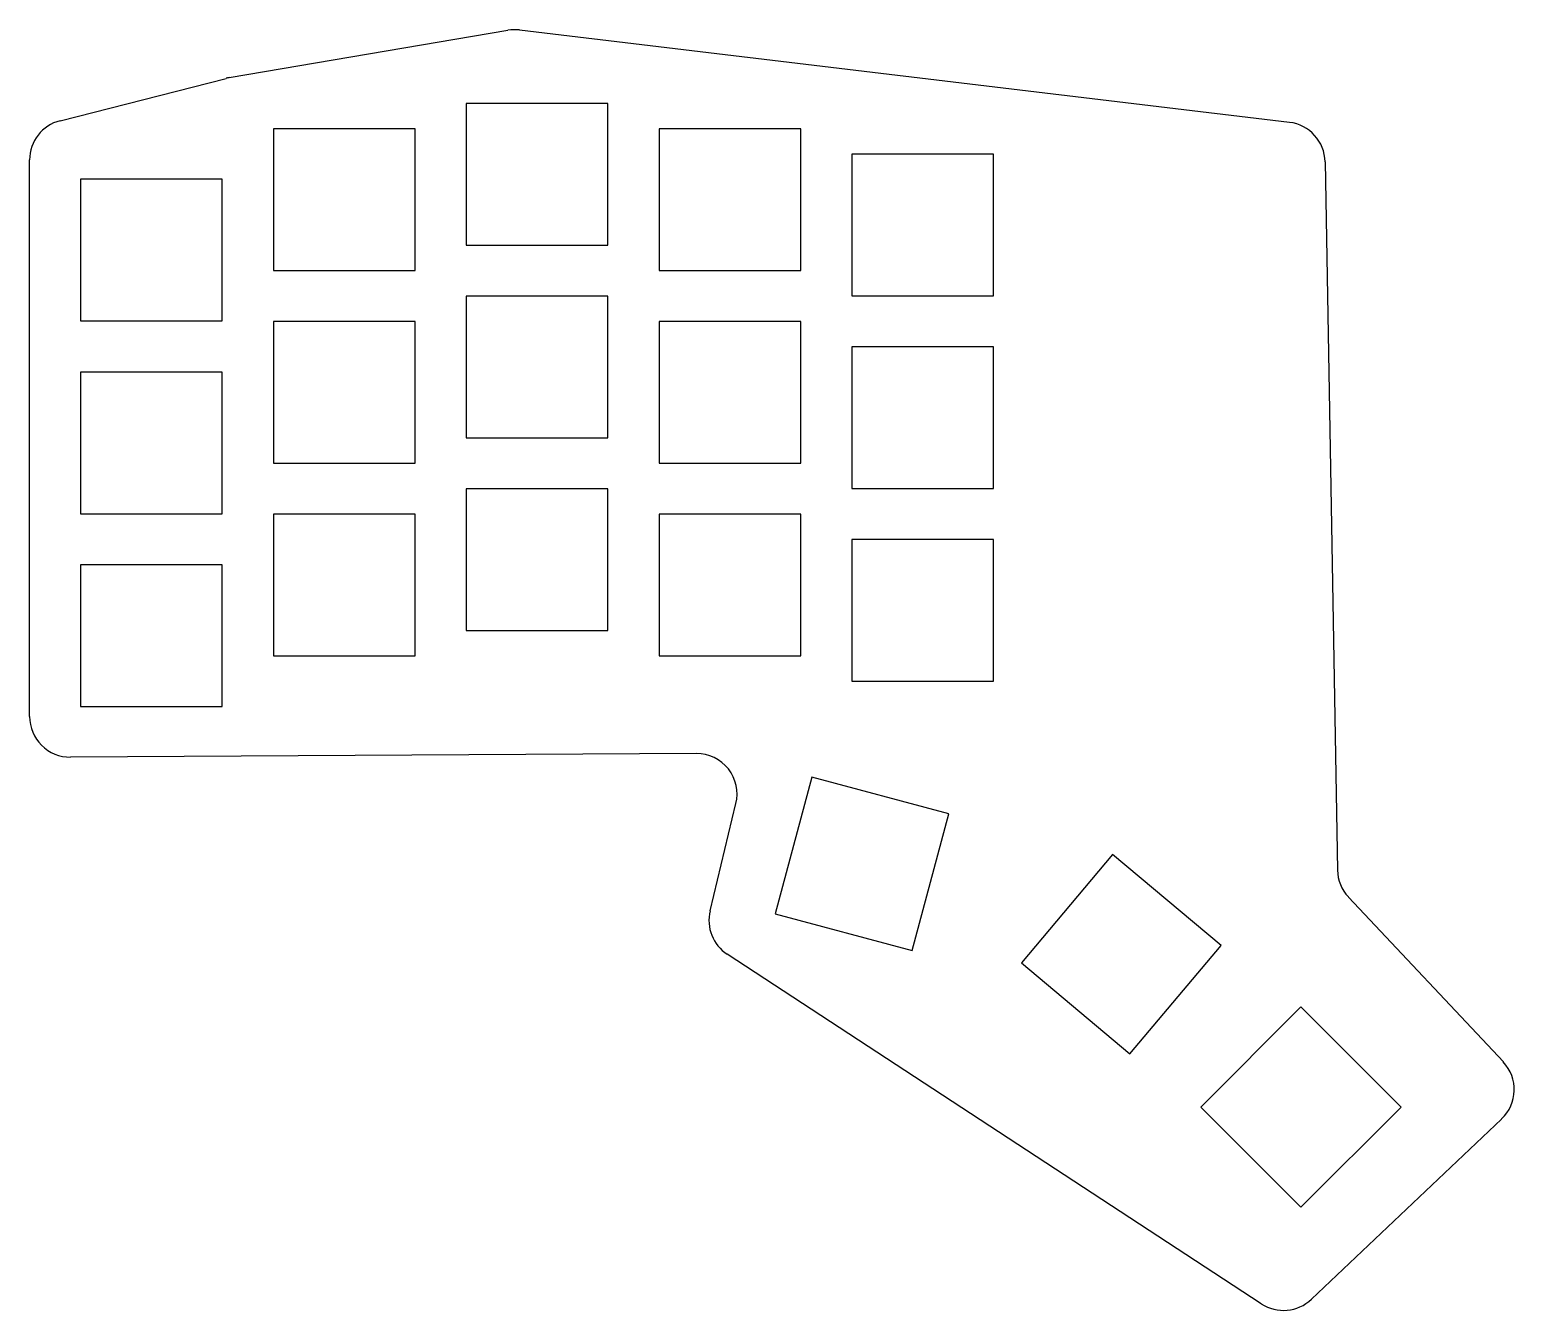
# Model space of a CAD drawing. Header units: millimetres. Extents: x 88 to 235, y -167 to -40.
import ezdxf

# ---------------------------------------------------------------- set-up
doc = ezdxf.new("R2010")
doc.units = ezdxf.units.MM

msp = doc.modelspace()

# ---------------------------------------------------------------- linework, layer by layer
for p, q in [((107.69, -44.85), (135.22, -40.17)), ((136.37, -40.14), (212.42, -49.26)), ((90.98, -49.11), (107.37, -44.92)), ((145.1, -47.4), (131.1, -47.4)), ((131.1, -47.4), (131.1, -61.4)), ((145.1, -61.4), (145.1, -47.4)), ((126.05, -49.9), (112.05, -49.9)), ((112.05, -49.9), (112.05, -63.9)), ((126.05, -63.9), (126.05, -49.9)), ((164.15, -49.9), (150.15, -49.9)), ((150.15, -49.9), (150.15, -63.9)), ((164.15, -63.9), (164.15, -49.9)), ((183.2, -52.4), (169.2, -52.4)), ((169.2, -52.4), (169.2, -66.4)), ((183.2, -66.4), (183.2, -52.4)), ((87.97, -108), (87.97, -52.98)), ((215.95, -53.17), (217.17, -123.16)), ((107, -54.9), (93, -54.9)), ((93, -54.9), (93, -68.9)), ((107, -68.9), (107, -54.9)), ((131.1, -61.4), (145.1, -61.4)), ((112.05, -63.9), (126.05, -63.9)), ((150.15, -63.9), (164.15, -63.9)), ((145.1, -66.45), (131.1, -66.45)), ((131.1, -66.45), (131.1, -80.45)), ((145.1, -80.45), (145.1, -66.45)), ((169.2, -66.4), (183.2, -66.4)), ((93, -68.9), (107, -68.9)), ((126.05, -68.95), (112.05, -68.95)), ((112.05, -68.95), (112.05, -82.95)), ((126.05, -82.95), (126.05, -68.95)), ((164.15, -68.95), (150.15, -68.95)), ((150.15, -68.95), (150.15, -82.95)), ((164.15, -82.95), (164.15, -68.95)), ((183.2, -71.45), (169.2, -71.45)), ((169.2, -71.45), (169.2, -85.45)), ((183.2, -85.45), (183.2, -71.45)), ((107, -73.95), (93, -73.95)), ((93, -73.95), (93, -87.95)), ((107, -87.95), (107, -73.95)), ((131.1, -80.45), (145.1, -80.45)), ((112.05, -82.95), (126.05, -82.95)), ((150.15, -82.95), (164.15, -82.95)), ((145.1, -85.5), (131.1, -85.5)), ((131.1, -85.5), (131.1, -99.5)), ((145.1, -99.5), (145.1, -85.5)), ((169.2, -85.45), (183.2, -85.45)), ((93, -87.95), (107, -87.95)), ((126.05, -88), (112.05, -88)), ((112.05, -88), (112.05, -102)), ((126.05, -102), (126.05, -88)), ((164.15, -88), (150.15, -88)), ((150.15, -88), (150.15, -102)), ((164.15, -102), (164.15, -88)), ((183.2, -90.5), (169.2, -90.5)), ((169.2, -90.5), (169.2, -104.5)), ((183.2, -104.5), (183.2, -90.5)), ((107, -93), (93, -93)), ((93, -93), (93, -107)), ((107, -107), (107, -93)), ((131.1, -99.5), (145.1, -99.5)), ((112.05, -102), (126.05, -102)), ((150.15, -102), (164.15, -102)), ((169.2, -104.5), (183.2, -104.5)), ((93, -107), (107, -107)), ((153.84, -111.66), (92, -112)), ((165.25, -113.98), (161.63, -127.5)), ((178.77, -117.6), (165.25, -113.98)), ((155.19, -127.2), (157.75, -116.6)), ((175.15, -131.12), (178.77, -117.6)), ((194.95, -121.62), (185.95, -132.35)), ((205.67, -130.62), (194.95, -121.62)), ((218.25, -125.83), (233.56, -142.13)), ((161.63, -127.5), (175.15, -131.12)), ((209.65, -166.02), (156.89, -131.48)), ((196.67, -141.34), (205.67, -130.62)), ((185.95, -132.35), (196.67, -141.34)), ((213.56, -136.69), (203.66, -146.59)), ((223.45, -146.59), (213.56, -136.69)), ((203.66, -146.59), (213.56, -156.49)), ((213.56, -156.49), (223.45, -146.59)), ((233.39, -147.77), (214.59, -165.58))]:
    msp.add_line(p, q)
for centre, start, end in [((135.89, -44.11), 83.1578, 99.6463), ((108.36, -48.79), 99.6463, 104.3461), ((91.97, -52.98), 104.3461, 180), ((211.95, -53.24), 1.0017, 83.1578), ((91.97, -108), 180, 270.3148), ((153.86, -115.66), 346.3967, 90.3148), ((221.17, -123.09), 181.0017, 223.199), ((159.08, -128.14), 166.3967, 236.7905), ((230.64, -144.86), 313.4541, 43.199), ((211.84, -162.68), 236.7905, 313.4541)]:
    msp.add_arc(centre, 4, start, end)

doc.saveas('drawing.dxf')
